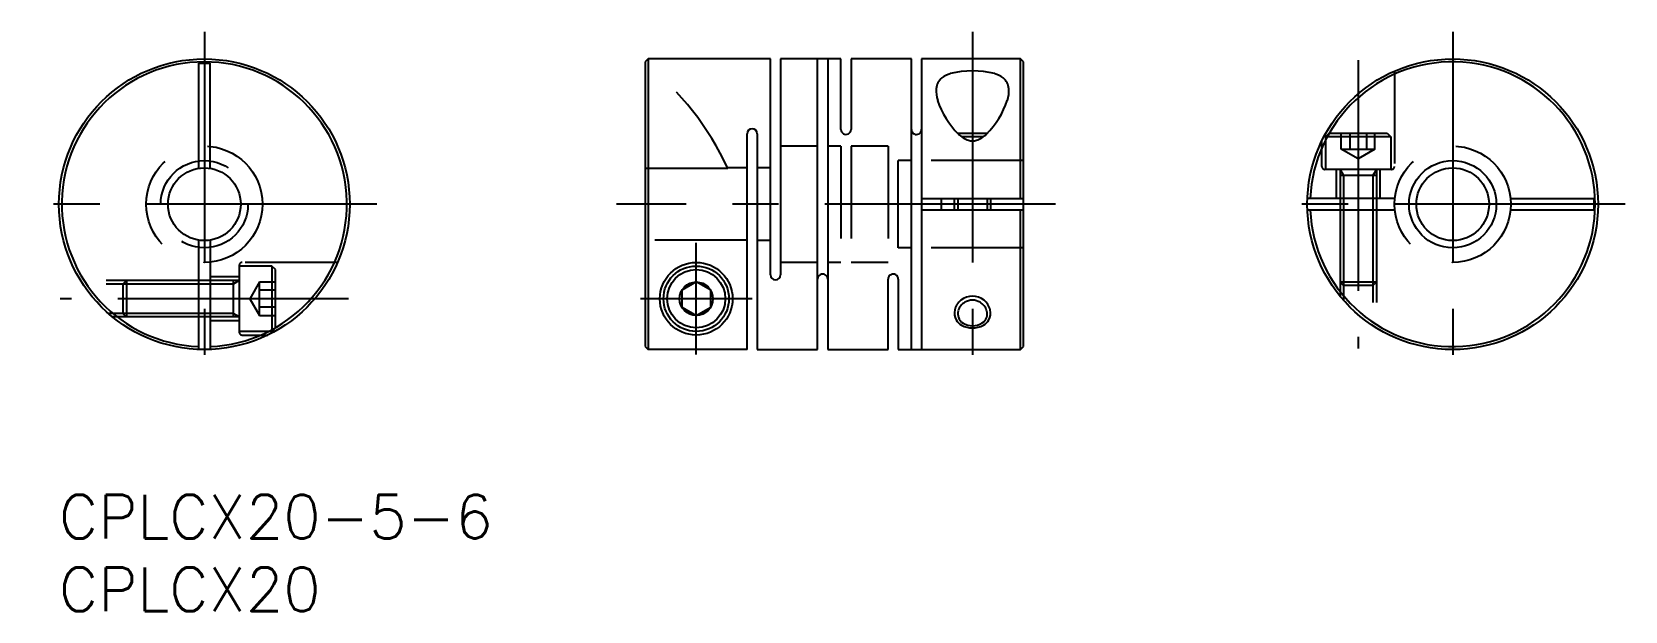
# Model space of a CAD drawing. Extents: x -2 to 108, y -8 to 32.
import ezdxf

# ---------------------------------------------------------------- set-up
doc = ezdxf.new("R2010")
doc.units = 0
doc.header["$LTSCALE"] = 0.5
doc.linetypes.add('CENTER', pattern=[50.8, 31.75, -6.35, 6.35, -6.35])
doc.linetypes.add('DASHED', pattern=[19.05, 12.7, -6.35])
for name, color, linetype in [('MSM_CENTER', 1, 'CENTER'), ('MSM_CONTINUOUS', 7, 'CONTINUOUS'), ('MSM_DASHED', 4, 'DASHED'), ('MSM_NARROW', 5, 'CONTINUOUS'), ('MSM_PART_NUMBER', 7, 'CONTINUOUS')]:
    doc.layers.add(name, color=color, linetype=linetype)
doc.styles.get("Standard").update_dxf_attribs({"font": 'txt.shx', "height": 2.5, "bigfont": 'bigfont.shx'})

# ---------------------------------------------------------------- blocks, each defined once
blk = doc.blocks.new('*U14')
at = {"layer": 'MSM_PART_NUMBER'}
blk.add_text('CPLCX20-5-6', height=3, dxfattribs=at).set_placement((0, -3))
blk = doc.blocks.new('*U15')
at = {"layer": 'MSM_PART_NUMBER'}
blk.add_text('CPLCX20', height=3, dxfattribs=at).set_placement((0, -8))

msp = doc.modelspace()

# ---------------------------------------------------------------- linework, layer by layer
at = {"layer": 'MSM_CENTER'}
for p, q in [((10, 31.86), (10, 8.14)), ((62.83, 31.86), (62.83, 8.14)), ((95.86, 31.86), (95.86, 8.14)), ((89.36, 29.92), (89.36, 10.08)), ((21.86, 20), (-1.86, 20)), ((68.55, 20), (38.35, 20)), ((107.72, 20), (83.99, 20)), ((43.83, 9.66), (43.83, 17.34)), ((19.92, 13.5), (0.08, 13.5)), ((47.67, 13.5), (40, 13.5))]:
    msp.add_line(p, q, dxfattribs=at)
at = {"layer": 'MSM_CONTINUOUS'}
for p, q in [((9.6, 29.71), (10.4, 29.71)), ((9.6, 29.71), (9.6, 22.47)), ((10.4, 22.47), (10.4, 29.71)), ((40.53, 30), (40.33, 29.8)), ((40.33, 29.8), (40.33, 10.21)), ((48.93, 30), (40.53, 30)), ((40.53, 30), (40.53, 10.01)), ((48.93, 15.15), (48.93, 30)), ((53.78, 30), (49.63, 30)), ((49.63, 30), (49.63, 15.15)), ((52.18, 10), (52.18, 30)), ((52.88, 30), (52.88, 10)), ((53.78, 25.15), (53.78, 30)), ((58.63, 30), (54.48, 30)), ((54.48, 30), (54.48, 25.15)), ((58.63, 10), (58.63, 30)), ((66.13, 30), (59.33, 30)), ((59.33, 30), (59.33, 10)), ((66.33, 29.8), (66.13, 30)), ((66.13, 20.4), (66.13, 30)), ((66.33, 10.2), (66.33, 29.8)), ((47.33, 10.01), (47.33, 24.85)), ((48.03, 24.85), (48.03, 10)), ((61.8, 24.9), (63.87, 24.9)), ((63.59, 24.65), (62.08, 24.65)), ((59.33, 20.4), (66.33, 20.4)), ((60.68, 20.4), (60.68, 19.6)), ((61.58, 20.4), (61.58, 19.6)), ((64.08, 20.4), (64.08, 19.6)), ((91.88, 20.4), (85.87, 20.4)), ((88.11, 20.4), (88.11, 19.6)), ((90.61, 20.4), (90.61, 19.6)), ((99.84, 20.4), (105.57, 20.4)), ((105.57, 20.4), (105.57, 19.6)), ((66.33, 19.6), (59.33, 19.6)), ((66.13, 10), (66.13, 19.6)), ((91.88, 19.6), (85.87, 19.6)), ((105.57, 19.6), (99.84, 19.6)), ((9.6, 17.53), (9.6, 10.01)), ((10.4, 17.53), (10.4, 10.01)), ((10.4, 14.75), (9.6, 14.75)), ((43.83, 14.65), (42.83, 14.08)), ((44.83, 14.08), (43.83, 14.65)), ((57.03, 10), (57.03, 14.85)), ((57.73, 14.85), (57.73, 10)), ((42.83, 14.08), (42.83, 12.92)), ((44.83, 12.92), (44.83, 14.08)), ((10.4, 12.25), (9.6, 12.25)), ((42.83, 12.92), (43.83, 12.35)), ((43.83, 12.35), (44.83, 12.92)), ((40.33, 10.21), (40.53, 10.01)), ((47.33, 10.01), (40.53, 10.01)), ((48.03, 10), (52.18, 10)), ((52.88, 10), (57.03, 10)), ((57.73, 10), (66.13, 10)), ((66.13, 10), (66.33, 10.2))]:
    msp.add_line(p, q, dxfattribs=at)
for centre, radius in [((10, 20), 10), ((95.86, 20), 10), ((10, 20), 2.5), ((95.86, 20), 3), ((95.86, 20), 2.5), ((43.83, 13.5), 2.5), ((43.83, 13.5), 2.25), ((43.83, 13.5), 2), ((43.83, 13.5), 1.15)]:
    msp.add_circle(centre, radius, dxfattribs=at)
for centre, radius, start, end in [((10, 20), 9.8, 272.3393, 267.6607), ((95.86, 20), 9.8, 182.3393, 177.6607), ((61.36, 27.89), 1.02, 127.9592, 176.6803), ((61.79, 27.29), 1.76, 105.9435, 127.0839), ((62.83, 22.93), 6.25, 75.8081, 104.1919), ((63.88, 27.29), 1.76, 52.9161, 74.0565), ((64.31, 27.89), 1.02, 3.3197, 52.0408), ((62.54, 27.83), 2.21, 177.0906, 197.9234), ((63.13, 27.83), 2.21, 342.0766, 2.9094), ((66.08, 29.02), 5.95, 198.3157, 224.8273), ((59.58, 29.02), 5.95, 315.1727, 341.6843), ((47.68, 24.85), 0.35, 0, 180), ((54.13, 25.15), 0.35, 179.801, 0.199), ((58.98, 25.15), 0.35, 179.8416, 3.0592), ((63.16, 26.14), 1.84, 225.1936, 250.7251), ((62.83, 25.36), 1, 253.8884, 286.1116), ((62.5, 26.14), 1.84, 289.2749, 314.8064), ((49.28, 15.15), 0.35, 180, 360), ((52.53, 14.85), 0.35, 359.801, 180.199), ((57.38, 14.85), 0.35, 359.801, 180.199), ((62.83, 12.38), 1.02, 120.8842, 164.1304), ((62.83, 12.38), 1.02, 59.1158, 120.8842), ((62.83, 12.38), 1.02, 15.8696, 59.1158), ((62.57, 12.45), 0.744, 164.3723, 198.0003), ((62.56, 12.45), 0.734, 198.2422, 239.2018), ((63.11, 12.45), 0.735, 302.4292, 341.7456), ((63.1, 12.45), 0.744, 341.9997, 15.6277), ((62.83, 12.91), 1.27, 239.2018, 301.7216)]:
    msp.add_arc(centre, radius, start, end, dxfattribs=at)
at = {"layer": 'MSM_DASHED'}
for p, q in [((91.86, 29.16), (91.86, 22.6)), ((61.83, 24.86), (61.83, 24.9)), ((62.83, 24.9), (62.83, 24.36)), ((63.83, 24.86), (63.83, 24.9)), ((86.86, 22.6), (86.86, 24.36)), ((87.11, 24.65), (87.36, 24.9)), ((87.11, 24.65), (87.11, 22.4)), ((91.61, 24.65), (87.11, 24.65)), ((87.36, 24.9), (91.36, 24.9)), ((88.2, 23.8), (88.2, 24.9)), ((88.78, 24.9), (88.78, 23.8)), ((89.93, 24.9), (89.93, 23.8)), ((90.51, 23.8), (90.51, 24.9)), ((91.36, 24.9), (91.61, 24.65)), ((91.61, 24.65), (91.61, 22.4)), ((52.18, 24), (49.63, 24)), ((53.78, 24), (52.88, 24)), ((53.78, 24), (53.78, 16)), ((54.48, 24), (54.48, 16)), ((57.03, 24), (54.48, 24)), ((57.03, 24), (57.03, 16)), ((88.2, 23.8), (90.51, 23.8)), ((89.36, 23.13), (88.2, 23.8)), ((90.51, 23.8), (89.36, 23.13)), ((46, 22.47), (40.33, 22.47)), ((47.33, 22.5), (45.98, 22.5)), ((48.93, 22.5), (48.03, 22.5)), ((58.63, 23), (57.73, 23)), ((57.73, 17), (57.73, 23)), ((66.33, 23), (59.33, 23)), ((91.66, 22.4), (87.06, 22.4)), ((87.86, 20.4), (87.86, 22.4)), ((88.11, 22.4), (88.35, 21.98)), ((88.11, 22.4), (88.11, 20.4)), ((90.61, 21.98), (88.11, 21.98)), ((88.35, 21.98), (88.35, 20.4)), ((90.61, 22.4), (90.36, 21.98)), ((90.36, 21.98), (90.36, 20.4)), ((90.61, 22.4), (90.61, 20.4)), ((90.86, 22.4), (90.86, 20.4)), ((88.11, 19.6), (88.11, 13.68)), ((88.35, 19.6), (88.35, 13.39)), ((90.36, 19.6), (90.36, 11.64)), ((90.61, 19.6), (90.61, 11.49)), ((47.33, 17.53), (40.33, 17.53)), ((48.93, 17.5), (48.03, 17.5)), ((58.63, 17), (57.73, 17)), ((66.33, 17), (59.33, 17)), ((12.4, 15.8), (12.4, 11.2)), ((14.65, 15.75), (12.4, 15.75)), ((19.16, 16), (12.6, 16)), ((14.9, 15.5), (14.65, 15.75)), ((14.65, 15.75), (14.65, 11.25)), ((14.9, 11.5), (14.9, 15.5)), ((52.18, 16), (49.63, 16)), ((53.78, 16), (52.88, 16)), ((57.03, 16), (54.48, 16)), ((9.6, 14.75), (1.49, 14.75)), ((9.6, 14.51), (1.64, 14.51)), ((4.4, 14.51), (4.64, 14.75)), ((4.4, 14.51), (4.4, 12.49)), ((4.64, 14.75), (4.64, 12.25)), ((12.4, 15), (10.4, 15)), ((12.4, 14.75), (10.4, 14.75)), ((11.98, 14.51), (10.4, 14.51)), ((12.4, 14.75), (11.98, 14.51)), ((11.98, 14.75), (11.98, 12.25)), ((13.8, 14.65), (13.13, 13.5)), ((13.8, 12.35), (13.8, 14.65)), ((13.8, 14.65), (14.9, 14.65)), ((88.35, 14.4), (88.11, 14.64)), ((90.61, 14.64), (88.11, 14.64)), ((90.36, 14.4), (88.35, 14.4)), ((90.36, 14.4), (90.61, 14.64)), ((13.13, 13.5), (13.8, 12.35)), ((14.9, 14.08), (13.8, 14.08)), ((9.6, 12.49), (3.39, 12.49)), ((9.6, 12.25), (3.68, 12.25)), ((4.4, 12.49), (4.64, 12.25)), ((11.98, 12.49), (10.4, 12.49)), ((12.4, 12.25), (10.4, 12.25)), ((12.4, 12.25), (11.98, 12.49)), ((14.9, 12.92), (13.8, 12.92)), ((13.8, 12.35), (14.9, 12.35)), ((10.4, 12), (12.4, 12)), ((14.65, 11.25), (12.4, 11.25)), ((12.6, 11), (14.36, 11)), ((14.65, 11.25), (14.9, 11.5))]:
    msp.add_line(p, q, dxfattribs=at)
for centre, radius in [((10, 20), 4), ((95.86, 20), 4), ((10, 20), 3)]:
    msp.add_circle(centre, radius, dxfattribs=at)
for centre, radius, start, end in [((27.83, 14.1), 20, 24.733, 51.3178), ((87.06, 22.6), 0.2, 180, 270), ((91.66, 22.6), 0.2, 270, 0), ((12.6, 15.8), 0.2, 90, 180), ((12.6, 11.2), 0.2, 180, 270)]:
    msp.add_arc(centre, radius, start, end, dxfattribs=at)
at = {"layer": 'MSM_NARROW'}
for p, q in [((61.83, 20.4), (61.83, 19.6)), ((63.84, 20.4), (63.84, 19.6)), ((88.35, 20.4), (88.35, 19.6)), ((90.36, 20.4), (90.36, 19.6)), ((10.4, 14.51), (9.6, 14.51)), ((10.4, 12.49), (9.6, 12.49))]:
    msp.add_line(p, q, dxfattribs=at)
for centre, radius, start, end in [((62.83, 12.42), 1.26, 129.4739, 165.784), ((62.83, 12.42), 1.26, 50.5261, 129.4739), ((62.83, 12.42), 1.26, 14.216, 50.5261), ((62.52, 12.5), 0.933, 165.784, 209.1812), ((63.15, 12.5), 0.933, 330.8188, 14.216), ((62.52, 12.5), 0.933, 209.1812, 242.2627), ((62.83, 13.1), 1.61, 242.2627, 297.7373), ((63.15, 12.5), 0.933, 297.7373, 330.8188)]:
    msp.add_arc(centre, radius, start, end, dxfattribs=at)

# ---------------------------------------------------------------- block references
at = {"layer": 'MSM_CONTINUOUS'}
for name in ['*U14', '*U15']:
    msp.add_blockref(name, (0, 0), dxfattribs=at)

doc.saveas('drawing.dxf')
